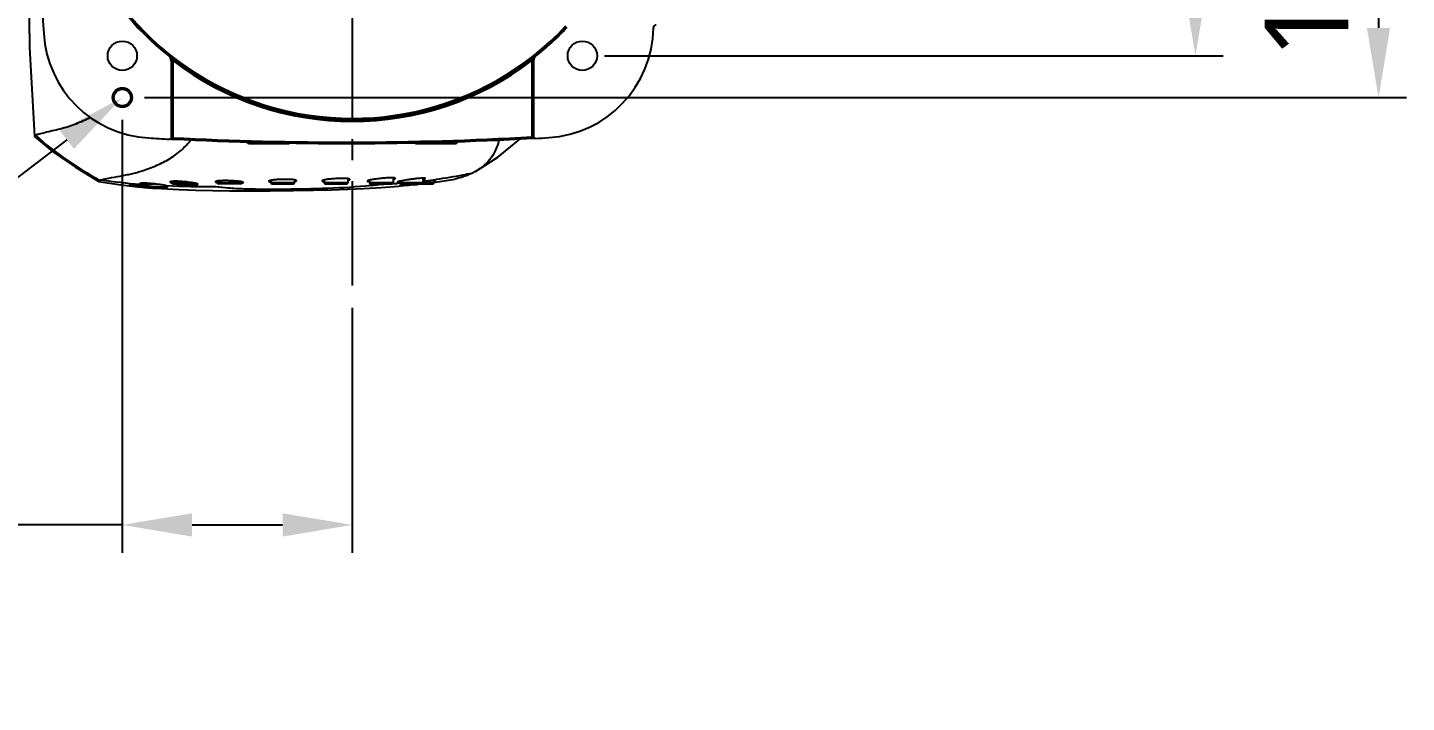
# Model space of a CAD drawing. Header units: millimetres. Extents: x 5828 to 6704, y 123 to 421.
# Drawn here: x 6416.78 to 6441.51, y 293.79 to 305.9 of the extents above; entities that cross this region are included whole.
import ezdxf
from ezdxf import colors
from ezdxf.entities.mleader import LeaderData, LeaderLine
from ezdxf.math import Vec2, Vec3

# ---------------------------------------------------------------- set-up
doc = ezdxf.new("R2010")
doc.units = ezdxf.units.MM
doc.linetypes.add('CENTER', pattern=[0.6, 0.375, -0.075, 0.075, -0.075])
for name, color, linetype in [('中心线', 7, 'Continuous'), ('外形图', 7, 'Continuous'), ('多重引线', 7, 'Continuous'), ('尺寸标注', 7, 'Continuous')]:
    doc.layers.add(name, color=color, linetype=linetype)
doc.styles.add('微软雅黑', font='msyh.ttc', dxfattribs={"height": 1.5})
doc.dimstyles.new('尺寸标注_1_20比例', dxfattribs={"dimtxt": 1.5, "dimasz": 1.25, "dimexe": 0.5, "dimexo": 0.4, "dimgap": 0.5, "dimtad": 1, "dimdec": 1, "dimlfac": 20, "dimdsep": 46, "dimtxsty": '微软雅黑', "dimcen": 0.09, "dimadec": 0, "dimazin": 0, "dimtp": 0.01, "dimtm": 0.01, "dimtfac": 1, "dimtdec": 1, "dimtofl": 0, "dimtmove": 0, "dimatfit": 3, "dimfxl": 1, "dimtolj": 1, "dimarcsym": 0})

# ---------------------------------------------------------------- blocks, each defined once
blk = doc.blocks.new('*D1089')
at = {"layer": 'Defpoints', "color": 0}
for p in [(6426.729, 313.64), (6426.729, 305.39), (6437.725, 305.39)]:
    blk.add_point(p, dxfattribs=at)
at = {"layer": '尺寸标注', "color": 0, "lineweight": -2}
for p, q in [((6427.129, 313.64), (6438.225, 313.64)), ((6437.725, 312.39), (6437.725, 306.64)), ((6427.129, 305.39), (6438.225, 305.39))]:
    blk.add_line(p, q, dxfattribs=at)
at = {"layer": '尺寸标注', "color": 0}
for points in [[(6437.934, 312.39), (6437.517, 312.39), (6437.725, 313.64)], [(6437.517, 306.64), (6437.934, 306.64), (6437.725, 305.39)]]:
    blk.add_solid(points, dxfattribs=at)
at = {"layer": '尺寸标注', "color": 0, "insert": (6436.446, 309.515), "char_height": 1.5, "attachment_point": 5, "rotation": 90, "style": '微软雅黑'}
blk.add_mtext('\\A1;165', dxfattribs=at)
blk = doc.blocks.new('*D1090')
at = {"layer": 'Defpoints', "color": 0}
for p in [(6418.479, 314.39), (6418.479, 304.64), (6441.009, 304.64)]:
    blk.add_point(p, dxfattribs=at)
at = {"layer": '尺寸标注', "color": 0, "lineweight": -2}
for p, q in [((6418.879, 314.39), (6441.509, 314.39)), ((6441.009, 313.14), (6441.009, 305.89)), ((6418.879, 304.64), (6441.509, 304.64))]:
    blk.add_line(p, q, dxfattribs=at)
at = {"layer": '尺寸标注', "color": 0}
for points in [[(6441.217, 313.14), (6440.8, 313.14), (6441.009, 314.39)], [(6440.8, 305.89), (6441.217, 305.89), (6441.009, 304.64)]]:
    blk.add_solid(points, dxfattribs=at)
at = {"layer": '尺寸标注', "color": 0, "insert": (6439.729, 309.515), "char_height": 1.5, "attachment_point": 5, "rotation": 90, "style": '微软雅黑'}
blk.add_mtext('\\A1;\\A1;195±0.05', dxfattribs=at)
blk = doc.blocks.new('*D1092')
at = {"layer": 'Defpoints', "color": 0}
for p in [(6418.479, 304.64), (6422.604, 301.267), (6422.604, 296.972)]:
    blk.add_point(p, dxfattribs=at)
at = {"layer": '尺寸标注', "color": 0, "lineweight": -2}
for p, q in [((6418.479, 304.24), (6418.479, 296.472)), ((6422.604, 300.867), (6422.604, 296.472)), ((6418.479, 296.972), (6405.535, 296.972)), ((6419.729, 296.972), (6421.354, 296.972))]:
    blk.add_line(p, q, dxfattribs=at)
at = {"layer": '尺寸标注', "color": 0}
for points in [[(6419.729, 297.18), (6419.729, 296.763), (6418.479, 296.972)], [(6421.354, 296.763), (6421.354, 297.18), (6422.604, 296.972)]]:
    blk.add_solid(points, dxfattribs=at)
at = {"layer": '尺寸标注', "color": 0, "insert": (6410.618, 298.247), "char_height": 1.5, "attachment_point": 5, "style": '微软雅黑'}
blk.add_mtext('\\A1;\\A1;82.5±0.05', dxfattribs=at)

msp = doc.modelspace()

# ---------------------------------------------------------------- linework, layer by layer
at = {"layer": '中心线', "linetype": 'CENTER', "ltscale": 5}
msp.add_line((6422.6044, 301.2672), (6422.6044, 317.6421), dxfattribs=at)
at = {"layer": '外形图', "color": 7, "linetype": 'Continuous'}
for p, q in [((6416.813, 305.7898), (6416.8134, 305.7898)), ((6419.3166, 305.3808), (6419.3205, 305.3827)), ((6419.3543, 305.3025), (6419.3583, 305.3044)), ((6419.3543, 305.3025), (6419.3543, 303.9177)), ((6419.3829, 305.3044), (6419.3583, 305.3044)), ((6419.3583, 305.3044), (6419.3583, 303.9214)), ((6419.3829, 305.3034), (6419.3833, 303.9197)), ((6425.8102, 305.323), (6425.8254, 305.3032)), ((6425.8257, 305.3034), (6425.8254, 303.9331)), ((6425.8504, 305.3044), (6425.8257, 305.3044)), ((6425.8504, 305.3044), (6425.8543, 305.3025)), ((6425.8504, 305.3044), (6425.8504, 303.9351)), ((6425.8543, 303.9313), (6425.8543, 305.3025)), ((6425.8882, 305.3827), (6425.8921, 305.3808)), ((6416.9043, 303.9451), (6416.9067, 303.9408)), ((6419.3569, 303.9201), (6419.3583, 303.9214)), ((6419.3583, 303.9214), (6419.3581, 303.9188)), ((6419.3833, 303.9197), (6419.382, 303.8947)), ((6425.8268, 303.9081), (6425.8254, 303.9331)), ((6425.8504, 303.9351), (6425.8517, 303.9338)), ((6425.8504, 303.9351), (6425.8505, 303.9326)), ((6419.3458, 303.8963), (6419.3557, 303.8959)), ((6419.3557, 303.8959), (6419.3682, 303.8954)), ((6419.3682, 303.8954), (6419.382, 303.8947)), ((6420.7398, 303.8148), (6420.7144, 303.8398)), ((6420.7398, 303.8148), (6421.4689, 303.8148)), ((6421.4689, 303.8148), (6421.4782, 303.8239)), ((6423.7398, 303.8148), (6423.7259, 303.8285)), ((6423.7398, 303.8148), (6424.4689, 303.8148)), ((6424.4943, 303.8398), (6424.1043, 303.8398)), ((6424.4689, 303.8148), (6424.4943, 303.8398)), ((6425.8268, 303.9081), (6425.8405, 303.9089)), ((6422.5235, 303.1837), (6422.5235, 303.1148)), ((6423.3346, 303.1985), (6423.3346, 303.1148)), ((6423.8765, 303.1148), (6423.8765, 303.1925)), ((6424.0962, 303.1218), (6424.4405, 303.1778)), ((6424.8126, 303.3136), (6424.7449, 303.2782)), ((6418.8148, 303.082), (6418.7937, 303.0838)), ((6418.8149, 303.0827), (6418.7938, 303.0847)), ((6418.8571, 303.0898), (6419.0485, 303.0898)), ((6419.1748, 303.0737), (6419.1715, 303.0742)), ((6419.3741, 303.1347), (6419.3741, 303.1148)), ((6419.3741, 303.1148), (6419.712, 303.1148)), ((6419.3991, 303.0898), (6419.7741, 303.0898)), ((6420.1851, 303.1406), (6420.1851, 303.1148)), ((6420.1851, 303.1148), (6420.6101, 303.1148)), ((6420.5851, 303.0898), (6420.2101, 303.0898)), ((6420.6101, 303.1297), (6420.6101, 303.1148)), ((6421.1418, 303.1528), (6421.1418, 303.1148)), ((6421.1418, 303.1148), (6421.5668, 303.1148)), ((6421.1668, 303.0898), (6421.5418, 303.0898)), ((6421.5668, 303.1619), (6421.5668, 303.1148)), ((6422.0985, 303.1599), (6422.0985, 303.1148)), ((6422.0985, 303.1148), (6422.5235, 303.1148)), ((6422.1235, 303.0898), (6422.4985, 303.0898)), ((6422.9096, 303.1561), (6422.9096, 303.1148)), ((6422.9096, 303.1148), (6423.3346, 303.1148)), ((6422.9346, 303.0898), (6423.3096, 303.0898)), ((6422.9474, 303.0634), (6422.9422, 303.0628)), ((6422.9564, 303.0645), (6422.9474, 303.0634)), ((6423.1991, 303.0898), (6423.1665, 303.0875)), ((6423.1992, 303.0881), (6423.1665, 303.0864)), ((6423.3357, 303.0994), (6423.3278, 303.0988)), ((6423.3358, 303.0964), (6423.3279, 303.0959)), ((6423.452, 303.1075), (6423.4153, 303.1049)), ((6423.4522, 303.1044), (6423.4154, 303.1018)), ((6423.4515, 303.1148), (6423.4515, 303.1366)), ((6423.4515, 303.1148), (6424.0668, 303.1148)), ((6423.4765, 303.0898), (6424.0418, 303.0898)), ((6423.6305, 303.0669), (6423.6057, 303.0644)), ((6423.6465, 303.0686), (6423.6305, 303.0669)), ((6423.6661, 303.0706), (6423.6465, 303.0686)), ((6423.6689, 303.0709), (6423.6661, 303.0706)), ((6423.6831, 303.0724), (6423.6689, 303.0709)), ((6423.6789, 303.0849), (6423.6812, 303.0851)), ((6423.6958, 303.0737), (6423.6831, 303.0724)), ((6423.7066, 303.0749), (6423.6958, 303.0737)), ((6423.7773, 303.0825), (6423.7656, 303.0812)), ((6423.8765, 303.1463), (6423.8729, 303.1458)), ((6423.8768, 303.1429), (6423.8732, 303.1425)), ((6424.0664, 303.1178), (6424.0962, 303.1218)), ((6424.0668, 303.1533), (6424.0668, 303.1148))]:
    msp.add_line(p, q, dxfattribs=at)
for points in [[(6416.813, 305.7898), (6416.8171, 305.5383), (6416.9043, 303.9451)], [(6416.9067, 303.9408), (6417.2286, 303.6736), (6417.6382, 303.3892), (6418.059, 303.1351)], [(6424.8127, 303.3135), (6425.2122, 303.5726), (6425.5747, 303.865), (6425.6114, 303.9)], [(6425.8405, 303.9089), (6425.8546, 303.9096), (6425.8604, 303.9098), (6425.8653, 303.91), (6425.8666, 303.91)], [(6418.0914, 303.1262), (6418.4561, 303.0732), (6418.604, 303.0571)], [(6419.1042, 303.0111), (6419.1792, 303.0053), (6419.5007, 302.9875), (6419.7988, 302.9764), (6420.1005, 302.9693), (6420.41, 302.9657), (6420.7419, 302.9652), (6421.1282, 302.9678), (6421.5426, 302.973), (6421.9089, 302.9793), (6422.233, 302.9868), (6422.5233, 302.9958), (6422.8133, 303.0079), (6423.1205, 303.025), (6423.4378, 303.0485)]]:
    msp.add_lwpolyline(points, dxfattribs=at)
for centre, radius in [((6418.4793, 305.3898), 0.2629), ((6426.7293, 305.3898), 0.2629), ((6418.4793, 304.6398), 0.175), ((6418.4793, 304.6398), 0.15)]:
    msp.add_circle(centre, radius, dxfattribs=at)
for centre, radius, start, end in [((6422.6043, 309.5148), 5.2754, 43.15717, 316.84283), ((6422.6043, 309.5148), 5.2504, 43.15717, 316.84283), ((6422.6043, 309.5148), 5.282, 128.49498, 231.50502), ((6476.9779, 309.5148), 60.0235, 176.438261, 183.561738), ((6422.6043, 309.5148), 5.282, 308.495, 316.81469), ((6428.0542, 305.8898), 0.05, 89.99856, 179.26134), ((6419.066, 305.91), 1.9996, 183.55824, 266.62989), ((6426.0048, 305.9167), 1.9996, 273.48022, 359.24749), ((6419.2544, 305.3025), 0.1, 359.99391, 51.51015), ((6419.2583, 305.3045), 0.1, 359.99256, 51.53327), ((6431.6521, 321.4076), 20.2204, 232.42087, 232.69557), ((6422.6043, 309.5148), 5.3022, 232.58647, 307.41312), ((6422.6043, 309.5148), 5.2772, 232.5777, 307.42222), ((6425.9504, 305.3045), 0.1, 128.46758, 180.00746), ((6425.9543, 305.3025), 0.1, 128.48931, 180.00587), ((6422.4793, 363.8099), 59.9702, 267.040687, 273.198509), ((6425.9009, 303.2606), 0.6768, 95.44243, 96.40624), ((6422.4793, 363.8099), 60, 273.249865, 273.484591), ((6422.4793, 363.8099), 60, 266.626322, 266.989177), ((6422.4793, 363.8099), 59.9952, 267.040712, 273.198481), ((6419.6298, 313.1731), 10.1239, 261.32498, 265.26224), ((6418.8571, 303.1148), 0.025, 209.33602, 270), ((6418.9913, 303.7296), 0.6714, 258.19224, 258.83143), ((6418.7979, 300.9977), 2.1068, 85.84453, 86.32909), ((6418.7811, 300.7647), 2.3404, 85.53767, 85.84813), ((6418.7374, 300.2386), 2.8683, 83.77249, 85.4856), ((6418.7021, 299.9081), 3.2008, 83.31825, 83.78648), ((6418.6977, 299.8693), 3.2398, 82.86621, 83.31988), ((6418.7171, 300.0194), 3.0884, 81.8422, 82.87765), ((6418.7617, 300.3319), 2.7727, 81.49931, 81.83814), ((6419.0708, 302.237), 0.8427, 79.20543, 79.34236), ((6419.3991, 303.1148), 0.025, 180, 270), ((6419.7163, 304.9678), 1.8979, 263.84427, 265.58041), ((6419.7267, 305.0895), 2.0201, 265.55278, 266.14465), ((6419.7296, 305.1345), 2.0652, 266.1485, 268.00524), ((6419.7262, 305.0425), 1.9732, 268.01056, 268.26497), ((6419.7242, 304.9755), 1.906, 268.26412, 268.62629), ((6419.7741, 303.1148), 0.025, 270, 324.01566), ((6419.6473, 302.4401), 0.6768, 78.12901, 78.8632), ((6420.2101, 303.1148), 0.025, 180, 270), ((6420.5851, 303.1148), 0.025, 270, 0), ((6421.1668, 303.1148), 0.025, 180, 270), ((6421.5418, 303.1148), 0.025, 270, 0), ((6422.1235, 303.1148), 0.025, 180, 270), ((6422.4985, 303.1148), 0.025, 270, 0), ((6422.9346, 303.1148), 0.025, 180, 270), ((6422.1861, 309.7789), 6.7584, 276.5446, 277.03502), ((6422.2372, 309.3637), 6.3401, 277.03593, 277.42059), ((6422.2898, 308.9605), 5.9336, 277.41962, 277.89001), ((6422.2986, 319.2828), 16.2197, 272.8474, 273.0673), ((6423.3096, 303.1148), 0.025, 270, 0), ((6422.4302, 317.0555), 13.9884, 273.71203, 274.0388), ((6423.4765, 303.1148), 0.025, 180, 270), ((6423.4851, 305.5299), 2.4527, 274.58771, 275.79187), ((6421.1125, 327.5048), 24.5673, 276.06113, 276.19964), ((6423.8515, 303.1148), 0.025, 270, 0), ((6424.7836, 296.4554), 6.7375, 97.59662, 97.73551), ((6422.7102, 313.8236), 10.7443, 276.23352, 276.45782), ((6422.7692, 313.3126), 10.2298, 276.45145, 277.48725), ((6424.0418, 303.1148), 0.025, 270, 0)]:
    msp.add_arc(centre, radius, start, end, dxfattribs=at)
for points, knots in [([(6416.8134, 305.7898), (6416.8131, 305.8169), (6416.8115, 305.8846), (6416.8123, 305.9929), (6416.8111, 306.0741), (6416.811, 306.1147)], [0, 0, 0, 0, 0.2500038, 0.6249993, 1, 1, 1, 1]), ([(6419.3205, 305.3827), (6419.327, 305.3776), (6419.3393, 305.3664), (6419.355, 305.3469), (6419.3689, 305.3259), (6419.3783, 305.3118), (6419.3827, 305.3044)], [0, 0, 0, 0, 0.2470763, 0.4940183, 0.7443656, 1, 1, 1, 1]), ([(6419.3821, 305.304), (6419.3847, 305.3073), (6419.3884, 305.3124), (6419.3928, 305.3182), (6419.3951, 305.3217), (6419.3965, 305.3233), (6419.3968, 305.3243)], [0, 0, 0, 0, 0.5001724, 0.7502511, 0.87518, 1, 1, 1, 1]), ([(6425.8112, 305.3238), (6425.8184, 305.3293), (6425.8441, 305.3489), (6425.8698, 305.3685), (6425.8882, 305.3827)], [0, 0, 0, 0, 0.2810498, 1, 1, 1, 1]), ([(6425.826, 305.3044), (6425.8304, 305.3118), (6425.8398, 305.3259), (6425.8581, 305.3538), (6425.8752, 305.3725), (6425.8882, 305.3827)], [0, 0, 0, 0, 0.2559503, 0.5065047, 1, 1, 1, 1]), ([(6417.9082, 304.2825), (6417.8228, 304.2377), (6417.6902, 304.1786), (6417.5074, 304.1144), (6417.366, 304.0734), (6417.2255, 304.0402), (6417.0987, 304.0125), (6417.0003, 303.9879), (6416.9464, 303.9715), (6416.9267, 303.9626)], [0, 0, 0, 0, 0.2795792, 0.4192619, 0.5612567, 0.7059287, 0.8375178, 0.9371862, 1, 1, 1, 1]), ([(6416.9267, 303.9626), (6416.9207, 303.96), (6416.9123, 303.9566), (6416.904, 303.9484), (6416.9043, 303.9451)], [0, 0, 0, 0, 0.66809, 1, 1, 1, 1]), ([(6416.9269, 303.9627), (6417.0998, 303.8008), (6417.4701, 303.5113), (6417.8712, 303.2698), (6418.0709, 303.1541)], [0, 0, 0, 0, 0.506405, 1, 1, 1, 1]), ([(6419.3833, 303.9197), (6419.3801, 303.92), (6419.3743, 303.9205), (6419.3674, 303.9211), (6419.3629, 303.9214), (6419.3605, 303.9216), (6419.3592, 303.9214), (6419.3584, 303.9216), (6419.3583, 303.9214)], [0, 0, 0, 0, 0.3788603, 0.701107, 0.8254245, 0.9186836, 0.9774526, 1, 1, 1, 1]), ([(6425.8463, 303.9351), (6425.8456, 303.935), (6425.8424, 303.9348), (6425.8393, 303.9345), (6425.8367, 303.9343)], [0, 0, 0, 0, 0.2041696, 1, 1, 1, 1]), ([(6425.8504, 303.9351), (6425.8502, 303.9354), (6425.8484, 303.9349), (6425.8473, 303.9351), (6425.8463, 303.9351)], [0, 0, 0, 0, 0.2710635, 1, 1, 1, 1]), ([(6418.8376, 303.3252), (6418.9259, 303.3533), (6419.0955, 303.4188), (6419.3352, 303.537), (6419.5436, 303.6921), (6419.6593, 303.8169), (6419.7118, 303.8829)], [0, 0, 0, 0, 0.2639494, 0.5174866, 0.7596434, 1, 1, 1, 1]), ([(6425.2378, 303.884), (6425.2234, 303.8254), (6425.186, 303.7113), (6425.0965, 303.5542), (6424.9717, 303.4175), (6424.8687, 303.3454), (6424.8127, 303.3136)], [0, 0, 0, 0, 0.2473729, 0.4892106, 0.73582, 1, 1, 1, 1]), ([(6418.1028, 303.165), (6418.1466, 303.1778), (6418.2594, 303.1995), (6418.4075, 303.2221), (6418.5433, 303.2502), (6418.6443, 303.273), (6418.7425, 303.2965), (6418.8065, 303.3153), (6418.8376, 303.3252)], [0, 0, 0, 0, 0.1815613, 0.45707, 0.5973126, 0.7343446, 0.8696572, 1, 1, 1, 1]), ([(6422.561, 303.1723), (6422.561, 303.1746), (6422.5533, 303.1794), (6422.5397, 303.1821), (6422.5162, 303.1854), (6422.4712, 303.1881), (6422.4014, 303.1885), (6422.3104, 303.1851), (6422.2321, 303.1791), (6422.1733, 303.1727), (6422.136, 303.1675), (6422.1056, 303.1622), (6422.0822, 303.1565), (6422.0687, 303.1521), (6422.061, 303.1471), (6422.061, 303.1447)], [0, 0, 0, 0, 0.0136215, 0.042764, 0.0886708, 0.1501168, 0.3102096, 0.4990113, 0.6876345, 0.7728794, 0.8477382, 0.9095222, 0.956058, 0.9859637, 1, 1, 1, 1]), ([(6423.3721, 303.1899), (6423.3721, 303.192), (6423.364, 303.1961), (6423.3506, 303.1978), (6423.3269, 303.1997), (6423.2962, 303.1998), (6423.2585, 303.1988), (6423.1993, 303.1955), (6423.121, 303.1889), (6423.0429, 303.1797), (6422.9843, 303.1711), (6422.947, 303.1647), (6422.9167, 303.1585), (6422.8933, 303.1524), (6422.88, 303.1477), (6422.8721, 303.1429), (6422.8721, 303.1406)], [0, 0, 0, 0, 0.012793, 0.0415274, 0.087316, 0.1488271, 0.2237625, 0.3092509, 0.4982409, 0.6869539, 0.7722975, 0.8473441, 0.909373, 0.9561502, 0.9862316, 1, 1, 1, 1]), ([(6423.3368, 303.1732), (6423.3457, 303.1756), (6423.3574, 303.1792), (6423.3689, 303.185), (6423.3721, 303.1884), (6423.3721, 303.1899)], [0, 0, 0, 0, 0.6958113, 0.8927547, 1, 1, 1, 1]), ([(6423.914, 303.1874), (6423.914, 303.1888), (6423.9088, 303.1914), (6423.9002, 303.1922), (6423.8847, 303.1931), (6423.8545, 303.1925), (6423.8056, 303.1894), (6423.7383, 303.1825), (6423.6638, 303.1735), (6423.5709, 303.1601), (6423.5037, 303.1489), (6423.4626, 303.1396)], [0, 0, 0, 0, 0.0091207, 0.0296367, 0.0627474, 0.1078765, 0.2297613, 0.3832578, 0.5531315, 0.7229615, 1, 1, 1, 1]), ([(6423.8787, 303.1718), (6423.8838, 303.1732), (6423.8926, 303.1758), (6423.9039, 303.18), (6423.9106, 303.1832), (6423.914, 303.1861), (6423.914, 303.1874)], [0, 0, 0, 0, 0.4042966, 0.7060461, 0.9019047, 1, 1, 1, 1]), ([(6424.7449, 303.2782), (6424.6916, 303.2671), (6424.4785, 303.2249), (6424.2637, 303.1912), (6424.1022, 303.17)], [0, 0, 0, 0, 0.2502936, 1, 1, 1, 1]), ([(6424.7449, 303.2782), (6424.7235, 303.268), (6424.6258, 303.2243), (6424.5223, 303.1928), (6424.4403, 303.1777)], [0, 0, 0, 0, 0.2210305, 1, 1, 1, 1]), ([(6418.059, 303.1351), (6418.0572, 303.1361), (6418.0536, 303.1384), (6418.0549, 303.1452), (6418.0619, 303.1497), (6418.0674, 303.1526), (6418.071, 303.1541)], [0, 0, 0, 0, 0.2050688, 0.3597225, 0.6084351, 1, 1, 1, 1]), ([(6418.0914, 303.1262), (6418.0846, 303.1273), (6418.0737, 303.1294), (6418.0628, 303.1328), (6418.059, 303.1351)], [0, 0, 0, 0, 0.6061886, 1, 1, 1, 1]), ([(6418.071, 303.1541), (6418.0731, 303.155), (6418.0835, 303.1592), (6418.0942, 303.1626), (6418.1028, 303.165)], [0, 0, 0, 0, 0.2049406, 1, 1, 1, 1]), ([(6419.1043, 303.0132), (6419.1043, 303.0137), (6419.1019, 303.0139), (6419.099, 303.0149), (6419.0927, 303.0158), (6419.0846, 303.017), (6419.074, 303.0183), (6419.056, 303.0204), (6419.0288, 303.0235), (6418.9914, 303.0275), (6418.9488, 303.0319), (6418.9026, 303.0366), (6418.8545, 303.0413), (6418.8064, 303.0459), (6418.7601, 303.0502), (6418.7175, 303.054), (6418.68, 303.0571), (6418.6528, 303.059), (6418.6347, 303.0602), (6418.6241, 303.0608), (6418.616, 303.061), (6418.6097, 303.0611), (6418.6067, 303.0606), (6418.6043, 303.0605), (6418.6043, 303.06)], [0, 0, 0, 0, 0.002673, 0.0100303, 0.0220795, 0.0387146, 0.0597743, 0.0850814, 0.1473685, 0.2231604, 0.309495, 0.403085, 0.5003919, 0.5977244, 0.691359, 0.777693, 0.8533985, 0.9155363, 0.9407479, 0.9617101, 0.9782257, 0.9901268, 0.9973541, 1, 1, 1, 1]), ([(6418.6043, 303.06), (6418.6043, 303.0596), (6418.6067, 303.0592), (6418.6097, 303.0583), (6418.616, 303.0573), (6418.6241, 303.056), (6418.6346, 303.0544), (6418.6527, 303.0519), (6418.6799, 303.0485), (6418.7172, 303.0443), (6418.7598, 303.0398), (6418.806, 303.0352), (6418.8541, 303.0307), (6418.9022, 303.0264), (6418.9485, 303.0226), (6418.9912, 303.0193), (6419.0286, 303.0166), (6419.0559, 303.0148), (6419.074, 303.0138), (6419.0846, 303.0133), (6419.0926, 303.0131), (6419.0991, 303.0127), (6419.1018, 303.0131), (6419.1043, 303.0128), (6419.1043, 303.0132)], [0, 0, 0, 0, 0.0027416, 0.0101076, 0.0221815, 0.0388839, 0.0600172, 0.0853696, 0.1477036, 0.2234729, 0.3097823, 0.4033621, 0.5006507, 0.5979682, 0.6916042, 0.7779501, 0.853664, 0.9157933, 0.9409979, 0.9619428, 0.9784458, 0.9903419, 0.9975196, 1, 1, 1, 1]), ([(6418.8386, 303.1029), (6418.8277, 303.1025), (6418.8133, 303.1015), (6418.799, 303.0987), (6418.7946, 303.0955), (6418.7946, 303.0941)], [0, 0, 0, 0, 0.7148249, 0.9060778, 1, 1, 1, 1]), ([(6418.7946, 303.0941), (6418.7946, 303.0917), (6418.8034, 303.0868), (6418.8096, 303.0839), (6418.8149, 303.0823)], [0, 0, 0, 0, 0.307366, 1, 1, 1, 1]), ([(6418.8149, 303.0823), (6418.8175, 303.0814), (6418.8304, 303.0776), (6418.8435, 303.0746), (6418.8539, 303.0724)], [0, 0, 0, 0, 0.2061069, 1, 1, 1, 1]), ([(6418.8877, 303.1025), (6418.8831, 303.1026), (6418.8668, 303.1031), (6418.8504, 303.1032), (6418.8386, 303.1029)], [0, 0, 0, 0, 0.2787, 1, 1, 1, 1]), ([(6418.8613, 303.0709), (6418.8647, 303.0702), (6418.8796, 303.0674), (6418.8946, 303.0649), (6418.9061, 303.0632)], [0, 0, 0, 0, 0.2314786, 1, 1, 1, 1]), ([(6418.9327, 303.1002), (6418.9288, 303.1005), (6418.9138, 303.1014), (6418.8987, 303.1021), (6418.8877, 303.1025)], [0, 0, 0, 0, 0.2625944, 1, 1, 1, 1]), ([(6418.9061, 303.0632), (6418.9695, 303.0536), (6419.0637, 303.0441), (6419.1809, 303.0375), (6419.2342, 303.0366), (6419.257, 303.0374)], [0, 0, 0, 0, 0.5461261, 0.8056195, 1, 1, 1, 1]), ([(6419.2266, 303.0651), (6419.2227, 303.0658), (6419.2054, 303.069), (6419.1881, 303.0717), (6419.1748, 303.0737)], [0, 0, 0, 0, 0.2298199, 1, 1, 1, 1]), ([(6419.2767, 303.0535), (6419.2736, 303.0544), (6419.2577, 303.0588), (6419.2416, 303.0622), (6419.2286, 303.0647)], [0, 0, 0, 0, 0.1967366, 1, 1, 1, 1]), ([(6419.257, 303.0374), (6419.2624, 303.0376), (6419.2717, 303.038), (6419.2838, 303.0395), (6419.2907, 303.0408), (6419.2946, 303.0431), (6419.2946, 303.0443)], [0, 0, 0, 0, 0.4160447, 0.7208134, 0.9115024, 1, 1, 1, 1]), ([(6419.2946, 303.0443), (6419.2946, 303.045), (6419.2931, 303.0468), (6419.287, 303.0496), (6419.2813, 303.0522), (6419.2767, 303.0535)], [0, 0, 0, 0, 0.1058034, 0.2984367, 1, 1, 1, 1]), ([(6419.3843, 303.1361), (6419.3724, 303.1353), (6419.3569, 303.1337), (6419.3408, 303.1291), (6419.3366, 303.1249), (6419.3366, 303.1231)], [0, 0, 0, 0, 0.7022326, 0.8950704, 1, 1, 1, 1]), ([(6419.3366, 303.1231), (6419.3366, 303.1214), (6419.3398, 303.1174), (6419.3525, 303.1104), (6419.3653, 303.1065), (6419.375, 303.1038)], [0, 0, 0, 0, 0.1148688, 0.3131644, 1, 1, 1, 1]), ([(6419.778, 303.1042), (6419.7484, 303.11), (6419.6819, 303.1197), (6419.579, 303.1306), (6419.4775, 303.1371), (6419.4126, 303.138), (6419.3843, 303.1361)], [0, 0, 0, 0, 0.2288631, 0.5089341, 0.7846271, 1, 1, 1, 1]), ([(6419.4442, 303.0898), (6419.4496, 303.0889), (6419.4724, 303.0855), (6419.4953, 303.0827), (6419.5128, 303.0808)], [0, 0, 0, 0, 0.2356422, 1, 1, 1, 1]), ([(6419.6785, 303.07), (6419.6833, 303.0699), (6419.7014, 303.0695), (6419.7195, 303.0694), (6419.7329, 303.0695)], [0, 0, 0, 0, 0.2622747, 1, 1, 1, 1]), ([(6419.7329, 303.0695), (6419.7379, 303.0696), (6419.7559, 303.0699), (6419.7738, 303.0706), (6419.7868, 303.0716)], [0, 0, 0, 0, 0.2771436, 1, 1, 1, 1]), ([(6419.8366, 303.0836), (6419.8366, 303.0854), (6419.8317, 303.0895), (6419.8221, 303.0933), (6419.8061, 303.0982), (6419.7937, 303.1009), (6419.7865, 303.1025)], [0, 0, 0, 0, 0.0985436, 0.2942139, 0.5963752, 1, 1, 1, 1]), ([(6419.7868, 303.0716), (6419.7939, 303.0721), (6419.8063, 303.0732), (6419.8221, 303.076), (6419.8317, 303.0783), (6419.8366, 303.0819), (6419.8366, 303.0836)], [0, 0, 0, 0, 0.4092908, 0.7123462, 0.9048483, 1, 1, 1, 1]), ([(6420.1778, 303.14), (6420.1701, 303.1386), (6420.1606, 303.1369), (6420.1476, 303.1306), (6420.1476, 303.1272)], [0, 0, 0, 0, 0.693448, 1, 1, 1, 1]), ([(6420.1476, 303.1272), (6420.1476, 303.1256), (6420.1507, 303.1219), (6420.1628, 303.1161), (6420.1747, 303.113), (6420.1839, 303.111)], [0, 0, 0, 0, 0.113642, 0.3101475, 1, 1, 1, 1]), ([(6422.9422, 303.0628), (6422.6844, 303.0338), (6422.2879, 303.0102), (6421.7585, 302.9964), (6421.3656, 302.9913), (6421.0007, 302.9906), (6420.6751, 302.9962), (6420.3971, 303.01), (6420.2288, 303.0275), (6420.1543, 303.0394)], [0, 0, 0, 0, 0.2787783, 0.4263052, 0.5690745, 0.7009461, 0.8184536, 0.9189414, 1, 1, 1, 1]), ([(6420.196, 303.1427), (6420.1943, 303.1425), (6420.1882, 303.1417), (6420.1822, 303.1408), (6420.1778, 303.14)], [0, 0, 0, 0, 0.2694807, 1, 1, 1, 1]), ([(6420.5993, 303.1322), (6420.57, 303.1371), (6420.5029, 303.1436), (6420.3979, 303.1489), (6420.2928, 303.1494), (6420.2254, 303.1463), (6420.196, 303.1427)], [0, 0, 0, 0, 0.2200954, 0.5001472, 0.7802404, 1, 1, 1, 1]), ([(6420.6476, 303.1155), (6420.6476, 303.1172), (6420.6431, 303.1213), (6420.6337, 303.1247), (6420.6183, 303.1289), (6420.6062, 303.131), (6420.5993, 303.1322)], [0, 0, 0, 0, 0.1009265, 0.2957056, 0.5966624, 1, 1, 1, 1]), ([(6420.6081, 303.1016), (6420.618, 303.1031), (6420.6309, 303.1056), (6420.6441, 303.1104), (6420.6476, 303.114), (6420.6476, 303.1155)], [0, 0, 0, 0, 0.7006064, 0.894766, 1, 1, 1, 1]), ([(6421.6043, 303.1488), (6421.6043, 303.1511), (6421.5967, 303.1561), (6421.583, 303.1596), (6421.5596, 303.1639), (6421.5291, 303.167), (6421.4915, 303.1696), (6421.4325, 303.1716), (6421.354, 303.1716), (6421.2757, 303.1683), (6421.2168, 303.1637), (6421.1793, 303.1595), (6421.1489, 303.1551), (6421.1256, 303.1498), (6421.1119, 303.1457), (6421.1043, 303.1405), (6421.1043, 303.138)], [0, 0, 0, 0, 0.0139444, 0.0433858, 0.0894654, 0.1509401, 0.2256514, 0.3108655, 0.4994929, 0.688052, 0.7732387, 0.847987, 0.9096056, 0.955955, 0.9857485, 1, 1, 1, 1]), ([(6421.1043, 303.138), (6421.1043, 303.1366), (6421.1073, 303.1332), (6421.1192, 303.1283), (6421.1307, 303.1261), (6421.1396, 303.1246)], [0, 0, 0, 0, 0.1105635, 0.3052965, 1, 1, 1, 1]), ([(6421.5691, 303.134), (6421.578, 303.1358), (6421.5896, 303.1386), (6421.6013, 303.1438), (6421.6043, 303.1473), (6421.6043, 303.1488)], [0, 0, 0, 0, 0.6937306, 0.889348, 1, 1, 1, 1]), ([(6422.061, 303.1447), (6422.061, 303.1434), (6422.0641, 303.1401), (6422.0759, 303.1359), (6422.0873, 303.1341), (6422.0961, 303.133)], [0, 0, 0, 0, 0.1070342, 0.3006169, 1, 1, 1, 1]), ([(6422.5258, 303.1564), (6422.5347, 303.1585), (6422.5463, 303.1617), (6422.558, 303.1673), (6422.561, 303.1708), (6422.561, 303.1723)], [0, 0, 0, 0, 0.6932402, 0.889625, 1, 1, 1, 1]), ([(6422.8721, 303.1406), (6422.8721, 303.1393), (6422.8754, 303.1365), (6422.887, 303.1335), (6422.8985, 303.1322), (6422.9073, 303.1316)], [0, 0, 0, 0, 0.099346, 0.2906233, 1, 1, 1, 1]), ([(6423.4434, 303.1349), (6423.4391, 303.1338), (6423.4318, 303.1317), (6423.4224, 303.1284), (6423.4169, 303.1259), (6423.414, 303.1234), (6423.414, 303.1224)], [0, 0, 0, 0, 0.4060807, 0.7073649, 0.9020844, 1, 1, 1, 1]), ([(6423.414, 303.1224), (6423.414, 303.1213), (6423.4177, 303.1191), (6423.4242, 303.1181), (6423.4355, 303.1168), (6423.4442, 303.1167), (6423.4493, 303.1166)], [0, 0, 0, 0, 0.088512, 0.2783828, 0.5830019, 1, 1, 1, 1]), ([(6423.6057, 303.0644), (6423.5882, 303.0626), (6423.5323, 303.0571), (6423.4764, 303.0517), (6423.4378, 303.0485)], [0, 0, 0, 0, 0.3124742, 1, 1, 1, 1]), ([(6423.4626, 303.1396), (6423.4609, 303.1392), (6423.4544, 303.1377), (6423.448, 303.1361), (6423.4434, 303.1349)], [0, 0, 0, 0, 0.2705202, 1, 1, 1, 1]), ([(6423.6043, 303.084), (6423.6043, 303.0832), (6423.6084, 303.0823), (6423.6138, 303.0819), (6423.6248, 303.0818), (6423.6329, 303.0821), (6423.6377, 303.0823)], [0, 0, 0, 0, 0.0732591, 0.2625855, 0.5729526, 1, 1, 1, 1]), ([(6423.6377, 303.0823), (6423.6407, 303.0824), (6423.6544, 303.0831), (6423.6682, 303.0841), (6423.6789, 303.0849)], [0, 0, 0, 0, 0.2165681, 1, 1, 1, 1]), ([(6423.8365, 303.089), (6423.8319, 303.0885), (6423.8122, 303.0863), (6423.7925, 303.0842), (6423.7773, 303.0825)], [0, 0, 0, 0, 0.2301873, 1, 1, 1, 1]), ([(6424.0641, 303.1532), (6424.0394, 303.1514), (6423.9823, 303.1453), (6423.9253, 303.1381), (6423.8929, 303.1337)], [0, 0, 0, 0, 0.4311624, 1, 1, 1, 1]), ([(6424.1043, 303.1522), (6424.1043, 303.1532), (6424.0995, 303.1542), (6424.0929, 303.1545), (6424.0796, 303.1542), (6424.0699, 303.1536), (6424.0641, 303.1532)], [0, 0, 0, 0, 0.073452, 0.2630046, 0.5736806, 1, 1, 1, 1]), ([(6424.0676, 303.1401), (6424.0729, 303.1413), (6424.0819, 303.1436), (6424.0939, 303.1469), (6424.1001, 303.1493), (6424.1043, 303.1511), (6424.1043, 303.1522)], [0, 0, 0, 0, 0.4180389, 0.726602, 0.9195872, 1, 1, 1, 1])]:
    msp.add_open_spline(points, degree=3, knots=knots, dxfattribs=at)
for points in [[(6425.8622, 303.9132), (6425.8574, 303.9177), (6425.8543, 303.9247), (6425.8543, 303.9313)], [(6419.3465, 303.8995), (6419.3417, 303.895), (6419.3345, 303.8923), (6419.3279, 303.8927)], [(6419.3543, 303.9177), (6419.3543, 303.9111), (6419.3513, 303.9041), (6419.3465, 303.8995)], [(6425.8808, 303.9064), (6425.8742, 303.906), (6425.867, 303.9086), (6425.8622, 303.9132)], [(6420.1543, 303.0395), (6419.8618, 303.0366), (6419.569, 303.0401), (6419.2767, 303.0531)]]:
    msp.add_open_spline(points, degree=3, dxfattribs=at)

# ---------------------------------------------------------------- dimensions: what is measured, and where the dimension line sits
at = {"layer": '尺寸标注'}
dim = msp.add_linear_dim(base=(6441.0087, 304.6398), p1=(6418.4793, 314.3899), p2=(6418.4793, 304.6398), angle=90, text='\\A1;<>±0.05', dimstyle='尺寸标注_1_20比例', override={"dimtxsty": '微软雅黑'}, dxfattribs=at)
dim.commit()
dim.dimension.update_dxf_attribs({"geometry": '*D1090', "text_midpoint": (6439.7292, 309.5148)})
dim = msp.add_linear_dim(base=(6437.7254, 305.3898), p1=(6426.7293, 313.6398), p2=(6426.7293, 305.3898), angle=90, dimstyle='尺寸标注_1_20比例', dxfattribs=at)
dim.commit()
dim.dimension.update_dxf_attribs({"geometry": '*D1089', "text_midpoint": (6436.4458, 309.5148)})
dim = msp.add_linear_dim(base=(6422.6044, 296.9716), p1=(6418.4793, 304.6398), p2=(6422.6044, 301.2672), text='\\A1;<>±0.05', dimstyle='尺寸标注_1_20比例', override={"dimtxsty": '微软雅黑'}, dxfattribs=at)
dim.commit()
dim.dimension.update_dxf_attribs({"geometry": '*D1092', "text_midpoint": (6410.6183, 296.9716), "dimtype": 160})

# ---------------------------------------------------------------- leaders
at = {"layer": '多重引线'}
ml = msp.add_multileader_mtext('Standard', dxfattribs=at)
ml.set_content('\\A1; 2×{\\C256;Φ6H7({\\H0.7x;\\S+0.012^   0;}) through}', style='微软雅黑')
ml.set_leader_properties()
ml.build(insert=Vec2(0, 0))
ml.multileader.update_dxf_attribs({"text_left_attachment_type": 5, "text_right_attachment_type": 5, "dogleg_length": 1, "arrow_head_size": 1.25})
ctx = ml.context
ctx.base_point, ctx.char_height, ctx.arrow_head_size, ctx.landing_gap_size, ctx.plane_origin = Vec3(6388.1006, 300.24), 1.5, 1.25, 0.5, Vec3(6418.4793, 304.6398)
ctx.left_attachment, ctx.right_attachment, ctx.text_align_type = 5, 5, 2
notes = []
notes.append((ctx, [(0, (1, 1, 0), (6412.7146, 300.24), (-1, 0), 1, [(0, [(6418.4793, 304.6398)], 0, [])])]))
ctx.mtext.insert, ctx.mtext.alignment, ctx.mtext.flow_direction = Vec3(6411.2146, 303.2704), 3, 5
for ctx, leaders in notes:
    for number, flags, end, landing, length, lines in leaders:
        leader = LeaderData()
        leader.index, (leader.has_last_leader_line, leader.has_dogleg_vector, leader.attachment_direction) = number, flags
        leader.last_leader_point, leader.dogleg_vector, leader.dogleg_length = Vec3(end), Vec3(landing), length
        for number, points, colour, breaks in lines:
            line = LeaderLine()
            line.index, line.vertices, line.color, line.breaks = number, Vec3.list(points), colors.encode_raw_color(colour), breaks
            leader.lines.append(line)
        ctx.leaders.append(leader)

doc.saveas('drawing.dxf')
